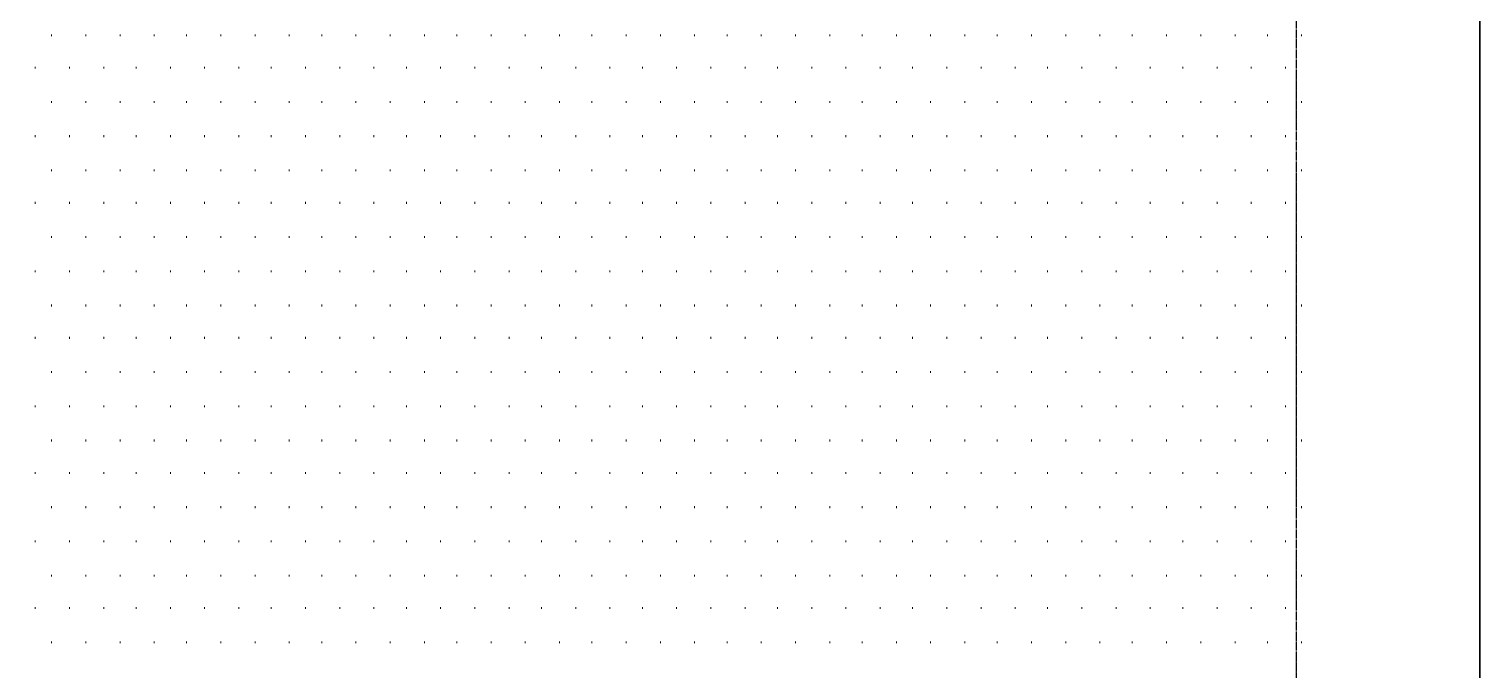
# Model space of a CAD drawing. Header units: millimetres. Extents: x -383313 to -161684, y -117025 to 99224.
# Drawn here: x -323493 to -320083, y -15420 to -13913 of the extents above; entities that cross this region are included whole.
import ezdxf

# ---------------------------------------------------------------- set-up
doc = ezdxf.new("R2010")
doc.units = ezdxf.units.MM
doc.header["$MEASUREMENT"] = 0
doc.linetypes.add('PS-GOST2.303 5', pattern=[24, 20, -1.5, 1, -1.5])
doc.layers.add('PDF_Geometry', color=7, linetype='Continuous')
doc.layers.add('PS_Оси', color=5, linetype='PS-GOST2.303 5')

# ---------------------------------------------------------------- blocks, each defined once
blk = doc.blocks.new('A$Cf5759c35')
at = {"layer": 'PDF_Geometry', "color": 8, "lineweight": 13}
for points in [[(-1888.1, 3395.1), (-2235.2, 3598.3), (6790.1, 19113.5), (23223.9, 19113.5), (23223.9, 18982.3), (32672.7, 18982.3), (32672.7, 19113.5), (38379.2, 19113.5), (38379.2, -7264.4), (37977.1, -7264.4)], [(37947.4, 4250.3), (37947.4, 4123.3)], [(37947.4, 4000.5), (37947.4, 3247)], [(37947.4, 3124.2), (37947.4, 2997.2)], [(37947.4, 2874.4), (37947.4, 2125.1)]]:
    blk.add_lwpolyline(points, dxfattribs=at)
at = {"layer": 'PDF_Geometry', "color": 8, "lineweight": 35}
blk.add_lwpolyline([(38379.2, 12369.8), (38379.2, 6997.7), (37477.5, 6997.7), (37477.5, 6366.9), (38379.2, 6366.9), (38379.2, 999.1), (37477.5, 999.1), (37477.5, 368.3), (38379.2, 368.3), (38379.2, -4999.6), (37477.5, -4999.6), (37477.5, -5630.3), (38379.2, -5630.3), (38379.2, -7277.1), (17640.1, -7277.1), (-1888.1, 3395.1), (-1270, 4466.2)], dxfattribs=at)
at = {"layer": 'PDF_Geometry', "color": 8, "lineweight": 9}
for points in [[(35022.2, 4334.9), (35022.2, 4339.2)], [(35102.6, 4334.9), (35102.6, 4339.2)], [(35183.1, 4334.9), (35183.1, 4339.2)], [(35263.5, 4334.9), (35263.5, 4339.2)], [(35339.7, 4334.9), (35339.7, 4339.2)], [(35420.1, 4334.9), (35420.1, 4339.2)], [(35500.6, 4334.9), (35500.6, 4339.2)], [(35581, 4334.9), (35581, 4339.2)], [(35657.2, 4334.9), (35657.2, 4339.2)], [(35737.6, 4334.9), (35737.6, 4339.2)], [(35818.1, 4334.9), (35818.1, 4339.2)], [(35898.5, 4334.9), (35898.5, 4339.2)], [(35974.7, 4334.9), (35974.7, 4339.2)], [(36055.1, 4334.9), (36055.1, 4339.2)], [(36135.6, 4334.9), (36135.6, 4339.2)], [(36216, 4334.9), (36216, 4339.2)], [(36292.2, 4334.9), (36292.2, 4339.2)], [(36372.6, 4334.9), (36372.6, 4339.2)], [(36453.1, 4334.9), (36453.1, 4339.2)], [(36533.5, 4334.9), (36533.5, 4339.2)], [(36609.7, 4334.9), (36609.7, 4339.2)], [(36690.1, 4334.9), (36690.1, 4339.2)], [(36770.6, 4334.9), (36770.6, 4339.2)], [(36851, 4334.9), (36851, 4339.2)], [(36927.2, 4334.9), (36927.2, 4339.2)], [(37007.6, 4334.9), (37007.6, 4339.2)], [(37088.1, 4334.9), (37088.1, 4339.2)], [(37168.5, 4334.9), (37168.5, 4339.2)], [(37244.7, 4334.9), (37244.7, 4339.2)], [(37325.1, 4334.9), (37325.1, 4339.2)], [(37405.6, 4334.9), (37405.6, 4339.2)], [(37486, 4334.9), (37486, 4339.2)], [(37562.2, 4334.9), (37562.2, 4339.2)], [(37642.6, 4334.9), (37642.6, 4339.2)], [(37723.1, 4334.9), (37723.1, 4339.2)], [(37803.5, 4334.9), (37803.5, 4339.2)], [(37879.7, 4334.9), (37879.7, 4339.2)], [(37960.1, 4334.9), (37960.1, 4339.2)], [(34984.1, 4258.7), (34984.1, 4263)], [(35064.5, 4258.7), (35064.5, 4263)], [(35145, 4258.7), (35145, 4263)], [(35221.2, 4258.7), (35221.2, 4263)], [(35301.6, 4258.7), (35301.6, 4263)], [(35382, 4258.7), (35382, 4263)], [(35462.5, 4258.7), (35462.5, 4263)], [(35538.7, 4258.7), (35538.7, 4263)], [(35619.1, 4258.7), (35619.1, 4263)], [(35699.5, 4258.7), (35699.5, 4263)], [(35780, 4258.7), (35780, 4263)], [(35856.2, 4258.7), (35856.2, 4263)], [(35936.6, 4258.7), (35936.6, 4263)], [(36017, 4258.7), (36017, 4263)], [(36097.5, 4258.7), (36097.5, 4263)], [(36173.7, 4258.7), (36173.7, 4263)], [(36254.1, 4258.7), (36254.1, 4263)], [(36334.5, 4258.7), (36334.5, 4263)], [(36410.7, 4258.7), (36410.7, 4263)], [(36491.2, 4258.7), (36491.2, 4263)], [(36571.6, 4258.7), (36571.6, 4263)], [(36652, 4258.7), (36652, 4263)], [(36728.2, 4258.7), (36728.2, 4263)], [(36808.7, 4258.7), (36808.7, 4263)], [(36889.1, 4258.7), (36889.1, 4263)], [(36969.5, 4258.7), (36969.5, 4263)], [(37045.7, 4258.7), (37045.7, 4263)], [(37126.2, 4258.7), (37126.2, 4263)], [(37206.6, 4258.7), (37206.6, 4263)], [(37287, 4258.7), (37287, 4263)], [(37363.2, 4258.7), (37363.2, 4263)], [(37443.7, 4258.7), (37443.7, 4263)], [(37524.1, 4258.7), (37524.1, 4263)], [(37604.5, 4258.7), (37604.5, 4263)], [(37680.7, 4258.7), (37680.7, 4263)], [(37761.2, 4258.7), (37761.2, 4263)], [(37841.6, 4258.7), (37841.6, 4263)], [(37922, 4258.7), (37922, 4263)], [(35022.2, 4178.3), (35022.2, 4182.5)], [(35102.6, 4178.3), (35102.6, 4182.5)], [(35183.1, 4178.3), (35183.1, 4182.5)], [(35263.5, 4178.3), (35263.5, 4182.5)], [(35339.7, 4178.3), (35339.7, 4182.5)], [(35420.1, 4178.3), (35420.1, 4182.5)], [(35500.6, 4178.3), (35500.6, 4182.5)], [(35581, 4178.3), (35581, 4182.5)], [(35657.2, 4178.3), (35657.2, 4182.5)], [(35737.6, 4178.3), (35737.6, 4182.5)], [(35818.1, 4178.3), (35818.1, 4182.5)], [(35898.5, 4178.3), (35898.5, 4182.5)], [(35974.7, 4178.3), (35974.7, 4182.5)], [(36055.1, 4178.3), (36055.1, 4182.5)], [(36135.6, 4178.3), (36135.6, 4182.5)], [(36216, 4178.3), (36216, 4182.5)], [(36292.2, 4178.3), (36292.2, 4182.5)], [(36372.6, 4178.3), (36372.6, 4182.5)], [(36453.1, 4178.3), (36453.1, 4182.5)], [(36533.5, 4178.3), (36533.5, 4182.5)], [(36609.7, 4178.3), (36609.7, 4182.5)], [(36690.1, 4178.3), (36690.1, 4182.5)], [(36770.6, 4178.3), (36770.6, 4182.5)], [(36851, 4178.3), (36851, 4182.5)], [(36927.2, 4178.3), (36927.2, 4182.5)], [(37007.6, 4178.3), (37007.6, 4182.5)], [(37088.1, 4178.3), (37088.1, 4182.5)], [(37168.5, 4178.3), (37168.5, 4182.5)], [(37244.7, 4178.3), (37244.7, 4182.5)], [(37325.1, 4178.3), (37325.1, 4182.5)], [(37405.6, 4178.3), (37405.6, 4182.5)], [(37486, 4178.3), (37486, 4182.5)], [(37562.2, 4178.3), (37562.2, 4182.5)], [(37642.6, 4178.3), (37642.6, 4182.5)], [(37723.1, 4178.3), (37723.1, 4182.5)], [(37803.5, 4178.3), (37803.5, 4182.5)], [(37879.7, 4178.3), (37879.7, 4182.5)], [(37960.1, 4178.3), (37960.1, 4182.5)], [(34984.1, 4097.9), (34984.1, 4102.1)], [(35064.5, 4097.9), (35064.5, 4102.1)], [(35145, 4097.9), (35145, 4102.1)], [(35221.2, 4097.9), (35221.2, 4102.1)], [(35301.6, 4097.9), (35301.6, 4102.1)], [(35382, 4097.9), (35382, 4102.1)], [(35462.5, 4097.9), (35462.5, 4102.1)], [(35538.7, 4097.9), (35538.7, 4102.1)], [(35619.1, 4097.9), (35619.1, 4102.1)], [(35699.5, 4097.9), (35699.5, 4102.1)], [(35780, 4097.9), (35780, 4102.1)], [(35856.2, 4097.9), (35856.2, 4102.1)], [(35936.6, 4097.9), (35936.6, 4102.1)], [(36017, 4097.9), (36017, 4102.1)], [(36097.5, 4097.9), (36097.5, 4102.1)], [(36173.7, 4097.9), (36173.7, 4102.1)], [(36254.1, 4097.9), (36254.1, 4102.1)], [(36334.5, 4097.9), (36334.5, 4102.1)], [(36410.7, 4097.9), (36410.7, 4102.1)], [(36491.2, 4097.9), (36491.2, 4102.1)], [(36571.6, 4097.9), (36571.6, 4102.1)], [(36652, 4097.9), (36652, 4102.1)], [(36728.2, 4097.9), (36728.2, 4102.1)], [(36808.7, 4097.9), (36808.7, 4102.1)], [(36889.1, 4097.9), (36889.1, 4102.1)], [(36969.5, 4097.9), (36969.5, 4102.1)], [(37045.7, 4097.9), (37045.7, 4102.1)], [(37126.2, 4097.9), (37126.2, 4102.1)], [(37206.6, 4097.9), (37206.6, 4102.1)], [(37287, 4097.9), (37287, 4102.1)], [(37363.2, 4097.9), (37363.2, 4102.1)], [(37443.7, 4097.9), (37443.7, 4102.1)], [(37524.1, 4097.9), (37524.1, 4102.1)], [(37604.5, 4097.9), (37604.5, 4102.1)], [(37680.7, 4097.9), (37680.7, 4102.1)], [(37761.2, 4097.9), (37761.2, 4102.1)], [(37841.6, 4097.9), (37841.6, 4102.1)], [(37922, 4097.9), (37922, 4102.1)], [(35022.2, 4017.4), (35022.2, 4021.7)], [(35102.6, 4017.4), (35102.6, 4021.7)], [(35183.1, 4017.4), (35183.1, 4021.7)], [(35263.5, 4017.4), (35263.5, 4021.7)], [(35339.7, 4017.4), (35339.7, 4021.7)], [(35420.1, 4017.4), (35420.1, 4021.7)], [(35500.6, 4017.4), (35500.6, 4021.7)], [(35581, 4017.4), (35581, 4021.7)], [(35657.2, 4017.4), (35657.2, 4021.7)], [(35737.6, 4017.4), (35737.6, 4021.7)], [(35818.1, 4017.4), (35818.1, 4021.7)], [(35898.5, 4017.4), (35898.5, 4021.7)], [(35974.7, 4017.4), (35974.7, 4021.7)], [(36055.1, 4017.4), (36055.1, 4021.7)], [(36135.6, 4017.4), (36135.6, 4021.7)], [(36216, 4017.4), (36216, 4021.7)], [(36292.2, 4017.4), (36292.2, 4021.7)], [(36372.6, 4017.4), (36372.6, 4021.7)], [(36453.1, 4017.4), (36453.1, 4021.7)], [(36533.5, 4017.4), (36533.5, 4021.7)], [(36609.7, 4017.4), (36609.7, 4021.7)], [(36690.1, 4017.4), (36690.1, 4021.7)], [(36770.6, 4017.4), (36770.6, 4021.7)], [(36851, 4017.4), (36851, 4021.7)], [(36927.2, 4017.4), (36927.2, 4021.7)], [(37007.6, 4017.4), (37007.6, 4021.7)], [(37088.1, 4017.4), (37088.1, 4021.7)], [(37168.5, 4017.4), (37168.5, 4021.7)], [(37244.7, 4017.4), (37244.7, 4021.7)], [(37325.1, 4017.4), (37325.1, 4021.7)], [(37405.6, 4017.4), (37405.6, 4021.7)], [(37486, 4017.4), (37486, 4021.7)], [(37562.2, 4017.4), (37562.2, 4021.7)], [(37642.6, 4017.4), (37642.6, 4021.7)], [(37723.1, 4017.4), (37723.1, 4021.7)], [(37803.5, 4017.4), (37803.5, 4021.7)], [(37879.7, 4017.4), (37879.7, 4021.7)], [(37960.1, 4017.4), (37960.1, 4021.7)], [(34984.1, 3941.2), (34984.1, 3945.5)], [(35064.5, 3941.2), (35064.5, 3945.5)], [(35145, 3941.2), (35145, 3945.5)], [(35221.2, 3941.2), (35221.2, 3945.5)], [(35301.6, 3941.2), (35301.6, 3945.5)], [(35382, 3941.2), (35382, 3945.5)], [(35462.5, 3941.2), (35462.5, 3945.5)], [(35538.7, 3941.2), (35538.7, 3945.5)], [(35619.1, 3941.2), (35619.1, 3945.5)], [(35699.5, 3941.2), (35699.5, 3945.5)], [(35780, 3941.2), (35780, 3945.5)], [(35856.2, 3941.2), (35856.2, 3945.5)], [(35936.6, 3941.2), (35936.6, 3945.5)], [(36017, 3941.2), (36017, 3945.5)], [(36097.5, 3941.2), (36097.5, 3945.5)], [(36173.7, 3941.2), (36173.7, 3945.5)], [(36254.1, 3941.2), (36254.1, 3945.5)], [(36334.5, 3941.2), (36334.5, 3945.5)], [(36410.7, 3941.2), (36410.7, 3945.5)], [(36491.2, 3941.2), (36491.2, 3945.5)], [(36571.6, 3941.2), (36571.6, 3945.5)], [(36652, 3941.2), (36652, 3945.5)], [(36728.2, 3941.2), (36728.2, 3945.5)], [(36808.7, 3941.2), (36808.7, 3945.5)], [(36889.1, 3941.2), (36889.1, 3945.5)], [(36969.5, 3941.2), (36969.5, 3945.5)], [(37045.7, 3941.2), (37045.7, 3945.5)], [(37126.2, 3941.2), (37126.2, 3945.5)], [(37206.6, 3941.2), (37206.6, 3945.5)], [(37287, 3941.2), (37287, 3945.5)], [(37363.2, 3941.2), (37363.2, 3945.5)], [(37443.7, 3941.2), (37443.7, 3945.5)], [(37524.1, 3941.2), (37524.1, 3945.5)], [(37604.5, 3941.2), (37604.5, 3945.5)], [(37680.7, 3941.2), (37680.7, 3945.5)], [(37761.2, 3941.2), (37761.2, 3945.5)], [(37841.6, 3941.2), (37841.6, 3945.5)], [(37922, 3941.2), (37922, 3945.5)], [(35022.2, 3860.8), (35022.2, 3865)], [(35102.6, 3860.8), (35102.6, 3865)], [(35183.1, 3860.8), (35183.1, 3865)], [(35263.5, 3860.8), (35263.5, 3865)], [(35339.7, 3860.8), (35339.7, 3865)], [(35420.1, 3860.8), (35420.1, 3865)], [(35500.6, 3860.8), (35500.6, 3865)], [(35581, 3860.8), (35581, 3865)], [(35657.2, 3860.8), (35657.2, 3865)], [(35737.6, 3860.8), (35737.6, 3865)], [(35818.1, 3860.8), (35818.1, 3865)], [(35898.5, 3860.8), (35898.5, 3865)], [(35974.7, 3860.8), (35974.7, 3865)], [(36055.1, 3860.8), (36055.1, 3865)], [(36135.6, 3860.8), (36135.6, 3865)], [(36216, 3860.8), (36216, 3865)], [(36292.2, 3860.8), (36292.2, 3865)], [(36372.6, 3860.8), (36372.6, 3865)], [(36453.1, 3860.8), (36453.1, 3865)], [(36533.5, 3860.8), (36533.5, 3865)], [(36609.7, 3860.8), (36609.7, 3865)], [(36690.1, 3860.8), (36690.1, 3865)], [(36770.6, 3860.8), (36770.6, 3865)], [(36851, 3860.8), (36851, 3865)], [(36927.2, 3860.8), (36927.2, 3865)], [(37007.6, 3860.8), (37007.6, 3865)], [(37088.1, 3860.8), (37088.1, 3865)], [(37168.5, 3860.8), (37168.5, 3865)], [(37244.7, 3860.8), (37244.7, 3865)], [(37325.1, 3860.8), (37325.1, 3865)], [(37405.6, 3860.8), (37405.6, 3865)], [(37486, 3860.8), (37486, 3865)], [(37562.2, 3860.8), (37562.2, 3865)], [(37642.6, 3860.8), (37642.6, 3865)], [(37723.1, 3860.8), (37723.1, 3865)], [(37803.5, 3860.8), (37803.5, 3865)], [(37879.7, 3860.8), (37879.7, 3865)], [(37960.1, 3860.8), (37960.1, 3865)], [(34984.1, 3780.4), (34984.1, 3784.6)], [(35064.5, 3780.4), (35064.5, 3784.6)], [(35145, 3780.4), (35145, 3784.6)], [(35221.2, 3780.4), (35221.2, 3784.6)], [(35301.6, 3780.4), (35301.6, 3784.6)], [(35382, 3780.4), (35382, 3784.6)], [(35462.5, 3780.4), (35462.5, 3784.6)], [(35538.7, 3780.4), (35538.7, 3784.6)], [(35619.1, 3780.4), (35619.1, 3784.6)], [(35699.5, 3780.4), (35699.5, 3784.6)], [(35780, 3780.4), (35780, 3784.6)], [(35856.2, 3780.4), (35856.2, 3784.6)], [(35936.6, 3780.4), (35936.6, 3784.6)], [(36017, 3780.4), (36017, 3784.6)], [(36097.5, 3780.4), (36097.5, 3784.6)], [(36173.7, 3780.4), (36173.7, 3784.6)], [(36254.1, 3780.4), (36254.1, 3784.6)], [(36334.5, 3780.4), (36334.5, 3784.6)], [(36410.7, 3780.4), (36410.7, 3784.6)], [(36491.2, 3780.4), (36491.2, 3784.6)], [(36571.6, 3780.4), (36571.6, 3784.6)], [(36652, 3780.4), (36652, 3784.6)], [(36728.2, 3780.4), (36728.2, 3784.6)], [(36808.7, 3780.4), (36808.7, 3784.6)], [(36889.1, 3780.4), (36889.1, 3784.6)], [(36969.5, 3780.4), (36969.5, 3784.6)], [(37045.7, 3780.4), (37045.7, 3784.6)], [(37126.2, 3780.4), (37126.2, 3784.6)], [(37206.6, 3780.4), (37206.6, 3784.6)], [(37287, 3780.4), (37287, 3784.6)], [(37363.2, 3780.4), (37363.2, 3784.6)], [(37443.7, 3780.4), (37443.7, 3784.6)], [(37524.1, 3780.4), (37524.1, 3784.6)], [(37604.5, 3780.4), (37604.5, 3784.6)], [(37680.7, 3780.4), (37680.7, 3784.6)], [(37761.2, 3780.4), (37761.2, 3784.6)], [(37841.6, 3780.4), (37841.6, 3784.6)], [(37922, 3780.4), (37922, 3784.6)], [(35022.2, 3699.9), (35022.2, 3704.2)], [(35102.6, 3699.9), (35102.6, 3704.2)], [(35183.1, 3699.9), (35183.1, 3704.2)], [(35263.5, 3699.9), (35263.5, 3704.2)], [(35339.7, 3699.9), (35339.7, 3704.2)], [(35420.1, 3699.9), (35420.1, 3704.2)], [(35500.6, 3699.9), (35500.6, 3704.2)], [(35581, 3699.9), (35581, 3704.2)], [(35657.2, 3699.9), (35657.2, 3704.2)], [(35737.6, 3699.9), (35737.6, 3704.2)], [(35818.1, 3699.9), (35818.1, 3704.2)], [(35898.5, 3699.9), (35898.5, 3704.2)], [(35974.7, 3699.9), (35974.7, 3704.2)], [(36055.1, 3699.9), (36055.1, 3704.2)], [(36135.6, 3699.9), (36135.6, 3704.2)], [(36216, 3699.9), (36216, 3704.2)], [(36292.2, 3699.9), (36292.2, 3704.2)], [(36372.6, 3699.9), (36372.6, 3704.2)], [(36453.1, 3699.9), (36453.1, 3704.2)], [(36533.5, 3699.9), (36533.5, 3704.2)], [(36609.7, 3699.9), (36609.7, 3704.2)], [(36690.1, 3699.9), (36690.1, 3704.2)], [(36770.6, 3699.9), (36770.6, 3704.2)], [(36851, 3699.9), (36851, 3704.2)], [(36927.2, 3699.9), (36927.2, 3704.2)], [(37007.6, 3699.9), (37007.6, 3704.2)], [(37088.1, 3699.9), (37088.1, 3704.2)], [(37168.5, 3699.9), (37168.5, 3704.2)], [(37244.7, 3699.9), (37244.7, 3704.2)], [(37325.1, 3699.9), (37325.1, 3704.2)], [(37405.6, 3699.9), (37405.6, 3704.2)], [(37486, 3699.9), (37486, 3704.2)], [(37562.2, 3699.9), (37562.2, 3704.2)], [(37642.6, 3699.9), (37642.6, 3704.2)], [(37723.1, 3699.9), (37723.1, 3704.2)], [(37803.5, 3699.9), (37803.5, 3704.2)], [(37879.7, 3699.9), (37879.7, 3704.2)], [(37960.1, 3699.9), (37960.1, 3704.2)], [(34984.1, 3623.7), (34984.1, 3628)], [(35064.5, 3623.7), (35064.5, 3628)], [(35145, 3623.7), (35145, 3628)], [(35221.2, 3623.7), (35221.2, 3628)], [(35301.6, 3623.7), (35301.6, 3628)], [(35382, 3623.7), (35382, 3628)], [(35462.5, 3623.7), (35462.5, 3628)], [(35538.7, 3623.7), (35538.7, 3628)], [(35619.1, 3623.7), (35619.1, 3628)], [(35699.5, 3623.7), (35699.5, 3628)], [(35780, 3623.7), (35780, 3628)], [(35856.2, 3623.7), (35856.2, 3628)], [(35936.6, 3623.7), (35936.6, 3628)], [(36017, 3623.7), (36017, 3628)], [(36097.5, 3623.7), (36097.5, 3628)], [(36173.7, 3623.7), (36173.7, 3628)], [(36254.1, 3623.7), (36254.1, 3628)], [(36334.5, 3623.7), (36334.5, 3628)], [(36410.7, 3623.7), (36410.7, 3628)], [(36491.2, 3623.7), (36491.2, 3628)], [(36571.6, 3623.7), (36571.6, 3628)], [(36652, 3623.7), (36652, 3628)], [(36728.2, 3623.7), (36728.2, 3628)], [(36808.7, 3623.7), (36808.7, 3628)], [(36889.1, 3623.7), (36889.1, 3628)], [(36969.5, 3623.7), (36969.5, 3628)], [(37045.7, 3623.7), (37045.7, 3628)], [(37126.2, 3623.7), (37126.2, 3628)], [(37206.6, 3623.7), (37206.6, 3628)], [(37287, 3623.7), (37287, 3628)], [(37363.2, 3623.7), (37363.2, 3628)], [(37443.7, 3623.7), (37443.7, 3628)], [(37524.1, 3623.7), (37524.1, 3628)], [(37604.5, 3623.7), (37604.5, 3628)], [(37680.7, 3623.7), (37680.7, 3628)], [(37761.2, 3623.7), (37761.2, 3628)], [(37841.6, 3623.7), (37841.6, 3628)], [(37922, 3623.7), (37922, 3628)], [(35022.2, 3543.3), (35022.2, 3547.5)], [(35102.6, 3543.3), (35102.6, 3547.5)], [(35183.1, 3543.3), (35183.1, 3547.5)], [(35263.5, 3543.3), (35263.5, 3547.5)], [(35339.7, 3543.3), (35339.7, 3547.5)], [(35420.1, 3543.3), (35420.1, 3547.5)], [(35500.6, 3543.3), (35500.6, 3547.5)], [(35581, 3543.3), (35581, 3547.5)], [(35657.2, 3543.3), (35657.2, 3547.5)], [(35737.6, 3543.3), (35737.6, 3547.5)], [(35818.1, 3543.3), (35818.1, 3547.5)], [(35898.5, 3543.3), (35898.5, 3547.5)], [(35974.7, 3543.3), (35974.7, 3547.5)], [(36055.1, 3543.3), (36055.1, 3547.5)], [(36135.6, 3543.3), (36135.6, 3547.5)], [(36216, 3543.3), (36216, 3547.5)], [(36292.2, 3543.3), (36292.2, 3547.5)], [(36372.6, 3543.3), (36372.6, 3547.5)], [(36453.1, 3543.3), (36453.1, 3547.5)], [(36533.5, 3543.3), (36533.5, 3547.5)], [(36609.7, 3543.3), (36609.7, 3547.5)], [(36690.1, 3543.3), (36690.1, 3547.5)], [(36770.6, 3543.3), (36770.6, 3547.5)], [(36851, 3543.3), (36851, 3547.5)], [(36927.2, 3543.3), (36927.2, 3547.5)], [(37007.6, 3543.3), (37007.6, 3547.5)], [(37088.1, 3543.3), (37088.1, 3547.5)], [(37168.5, 3543.3), (37168.5, 3547.5)], [(37244.7, 3543.3), (37244.7, 3547.5)], [(37325.1, 3543.3), (37325.1, 3547.5)], [(37405.6, 3543.3), (37405.6, 3547.5)], [(37486, 3543.3), (37486, 3547.5)], [(37562.2, 3543.3), (37562.2, 3547.5)], [(37642.6, 3543.3), (37642.6, 3547.5)], [(37723.1, 3543.3), (37723.1, 3547.5)], [(37803.5, 3543.3), (37803.5, 3547.5)], [(37879.7, 3543.3), (37879.7, 3547.5)], [(37960.1, 3543.3), (37960.1, 3547.5)], [(34984.1, 3462.9), (34984.1, 3467.1)], [(35064.5, 3462.9), (35064.5, 3467.1)], [(35145, 3462.9), (35145, 3467.1)], [(35221.2, 3462.9), (35221.2, 3467.1)], [(35301.6, 3462.9), (35301.6, 3467.1)], [(35382, 3462.9), (35382, 3467.1)], [(35462.5, 3462.9), (35462.5, 3467.1)], [(35538.7, 3462.9), (35538.7, 3467.1)], [(35619.1, 3462.9), (35619.1, 3467.1)], [(35699.5, 3462.9), (35699.5, 3467.1)], [(35780, 3462.9), (35780, 3467.1)], [(35856.2, 3462.9), (35856.2, 3467.1)], [(35936.6, 3462.9), (35936.6, 3467.1)], [(36017, 3462.9), (36017, 3467.1)], [(36097.5, 3462.9), (36097.5, 3467.1)], [(36173.7, 3462.9), (36173.7, 3467.1)], [(36254.1, 3462.9), (36254.1, 3467.1)], [(36334.5, 3462.9), (36334.5, 3467.1)], [(36410.7, 3462.9), (36410.7, 3467.1)], [(36491.2, 3462.9), (36491.2, 3467.1)], [(36571.6, 3462.9), (36571.6, 3467.1)], [(36652, 3462.9), (36652, 3467.1)], [(36728.2, 3462.9), (36728.2, 3467.1)], [(36808.7, 3462.9), (36808.7, 3467.1)], [(36889.1, 3462.9), (36889.1, 3467.1)], [(36969.5, 3462.9), (36969.5, 3467.1)], [(37045.7, 3462.9), (37045.7, 3467.1)], [(37126.2, 3462.9), (37126.2, 3467.1)], [(37206.6, 3462.9), (37206.6, 3467.1)], [(37287, 3462.9), (37287, 3467.1)], [(37363.2, 3462.9), (37363.2, 3467.1)], [(37443.7, 3462.9), (37443.7, 3467.1)], [(37524.1, 3462.9), (37524.1, 3467.1)], [(37604.5, 3462.9), (37604.5, 3467.1)], [(37680.7, 3462.9), (37680.7, 3467.1)], [(37761.2, 3462.9), (37761.2, 3467.1)], [(37841.6, 3462.9), (37841.6, 3467.1)], [(37922, 3462.9), (37922, 3467.1)], [(35022.2, 3382.4), (35022.2, 3386.7)], [(35102.6, 3382.4), (35102.6, 3386.7)], [(35183.1, 3382.4), (35183.1, 3386.7)], [(35263.5, 3382.4), (35263.5, 3386.7)], [(35339.7, 3382.4), (35339.7, 3386.7)], [(35420.1, 3382.4), (35420.1, 3386.7)], [(35500.6, 3382.4), (35500.6, 3386.7)], [(35581, 3382.4), (35581, 3386.7)], [(35657.2, 3382.4), (35657.2, 3386.7)], [(35737.6, 3382.4), (35737.6, 3386.7)], [(35818.1, 3382.4), (35818.1, 3386.7)], [(35898.5, 3382.4), (35898.5, 3386.7)], [(35974.7, 3382.4), (35974.7, 3386.7)], [(36055.1, 3382.4), (36055.1, 3386.7)], [(36135.6, 3382.4), (36135.6, 3386.7)], [(36216, 3382.4), (36216, 3386.7)], [(36292.2, 3382.4), (36292.2, 3386.7)], [(36372.6, 3382.4), (36372.6, 3386.7)], [(36453.1, 3382.4), (36453.1, 3386.7)], [(36533.5, 3382.4), (36533.5, 3386.7)], [(36609.7, 3382.4), (36609.7, 3386.7)], [(36690.1, 3382.4), (36690.1, 3386.7)], [(36770.6, 3382.4), (36770.6, 3386.7)], [(36851, 3382.4), (36851, 3386.7)], [(36927.2, 3382.4), (36927.2, 3386.7)], [(37007.6, 3382.4), (37007.6, 3386.7)], [(37088.1, 3382.4), (37088.1, 3386.7)], [(37168.5, 3382.4), (37168.5, 3386.7)], [(37244.7, 3382.4), (37244.7, 3386.7)], [(37325.1, 3382.4), (37325.1, 3386.7)], [(37405.6, 3382.4), (37405.6, 3386.7)], [(37486, 3382.4), (37486, 3386.7)], [(37562.2, 3382.4), (37562.2, 3386.7)], [(37642.6, 3382.4), (37642.6, 3386.7)], [(37723.1, 3382.4), (37723.1, 3386.7)], [(37803.5, 3382.4), (37803.5, 3386.7)], [(37879.7, 3382.4), (37879.7, 3386.7)], [(37960.1, 3382.4), (37960.1, 3386.7)], [(34984.1, 3306.2), (34984.1, 3310.5)], [(35064.5, 3306.2), (35064.5, 3310.5)], [(35145, 3306.2), (35145, 3310.5)], [(35221.2, 3306.2), (35221.2, 3310.5)], [(35301.6, 3306.2), (35301.6, 3310.5)], [(35382, 3306.2), (35382, 3310.5)], [(35462.5, 3306.2), (35462.5, 3310.5)], [(35538.7, 3306.2), (35538.7, 3310.5)], [(35619.1, 3306.2), (35619.1, 3310.5)], [(35699.5, 3306.2), (35699.5, 3310.5)], [(35780, 3306.2), (35780, 3310.5)], [(35856.2, 3306.2), (35856.2, 3310.5)], [(35936.6, 3306.2), (35936.6, 3310.5)], [(36017, 3306.2), (36017, 3310.5)], [(36097.5, 3306.2), (36097.5, 3310.5)], [(36173.7, 3306.2), (36173.7, 3310.5)], [(36254.1, 3306.2), (36254.1, 3310.5)], [(36334.5, 3306.2), (36334.5, 3310.5)], [(36410.7, 3306.2), (36410.7, 3310.5)], [(36491.2, 3306.2), (36491.2, 3310.5)], [(36571.6, 3306.2), (36571.6, 3310.5)], [(36652, 3306.2), (36652, 3310.5)], [(36728.2, 3306.2), (36728.2, 3310.5)], [(36808.7, 3306.2), (36808.7, 3310.5)], [(36889.1, 3306.2), (36889.1, 3310.5)], [(36969.5, 3306.2), (36969.5, 3310.5)], [(37045.7, 3306.2), (37045.7, 3310.5)], [(37126.2, 3306.2), (37126.2, 3310.5)], [(37206.6, 3306.2), (37206.6, 3310.5)], [(37287, 3306.2), (37287, 3310.5)], [(37363.2, 3306.2), (37363.2, 3310.5)], [(37443.7, 3306.2), (37443.7, 3310.5)], [(37524.1, 3306.2), (37524.1, 3310.5)], [(37604.5, 3306.2), (37604.5, 3310.5)], [(37680.7, 3306.2), (37680.7, 3310.5)], [(37761.2, 3306.2), (37761.2, 3310.5)], [(37841.6, 3306.2), (37841.6, 3310.5)], [(37922, 3306.2), (37922, 3310.5)], [(35022.2, 3225.8), (35022.2, 3230)], [(35102.6, 3225.8), (35102.6, 3230)], [(35183.1, 3225.8), (35183.1, 3230)], [(35263.5, 3225.8), (35263.5, 3230)], [(35339.7, 3225.8), (35339.7, 3230)], [(35420.1, 3225.8), (35420.1, 3230)], [(35500.6, 3225.8), (35500.6, 3230)], [(35581, 3225.8), (35581, 3230)], [(35657.2, 3225.8), (35657.2, 3230)], [(35737.6, 3225.8), (35737.6, 3230)], [(35818.1, 3225.8), (35818.1, 3230)], [(35898.5, 3225.8), (35898.5, 3230)], [(35974.7, 3225.8), (35974.7, 3230)], [(36055.1, 3225.8), (36055.1, 3230)], [(36135.6, 3225.8), (36135.6, 3230)], [(36216, 3225.8), (36216, 3230)], [(36292.2, 3225.8), (36292.2, 3230)], [(36372.6, 3225.8), (36372.6, 3230)], [(36453.1, 3225.8), (36453.1, 3230)], [(36533.5, 3225.8), (36533.5, 3230)], [(36609.7, 3225.8), (36609.7, 3230)], [(36690.1, 3225.8), (36690.1, 3230)], [(36770.6, 3225.8), (36770.6, 3230)], [(36851, 3225.8), (36851, 3230)], [(36927.2, 3225.8), (36927.2, 3230)], [(37007.6, 3225.8), (37007.6, 3230)], [(37088.1, 3225.8), (37088.1, 3230)], [(37168.5, 3225.8), (37168.5, 3230)], [(37244.7, 3225.8), (37244.7, 3230)], [(37325.1, 3225.8), (37325.1, 3230)], [(37405.6, 3225.8), (37405.6, 3230)], [(37486, 3225.8), (37486, 3230)], [(37562.2, 3225.8), (37562.2, 3230)], [(37642.6, 3225.8), (37642.6, 3230)], [(37723.1, 3225.8), (37723.1, 3230)], [(37803.5, 3225.8), (37803.5, 3230)], [(37879.7, 3225.8), (37879.7, 3230)], [(37960.1, 3225.8), (37960.1, 3230)], [(34984.1, 3145.4), (34984.1, 3149.6)], [(35064.5, 3145.4), (35064.5, 3149.6)], [(35145, 3145.4), (35145, 3149.6)], [(35221.2, 3145.4), (35221.2, 3149.6)], [(35301.6, 3145.4), (35301.6, 3149.6)], [(35382, 3145.4), (35382, 3149.6)], [(35462.5, 3145.4), (35462.5, 3149.6)], [(35538.7, 3145.4), (35538.7, 3149.6)], [(35619.1, 3145.4), (35619.1, 3149.6)], [(35699.5, 3145.4), (35699.5, 3149.6)], [(35780, 3145.4), (35780, 3149.6)], [(35856.2, 3145.4), (35856.2, 3149.6)], [(35936.6, 3145.4), (35936.6, 3149.6)], [(36017, 3145.4), (36017, 3149.6)], [(36097.5, 3145.4), (36097.5, 3149.6)], [(36173.7, 3145.4), (36173.7, 3149.6)], [(36254.1, 3145.4), (36254.1, 3149.6)], [(36334.5, 3145.4), (36334.5, 3149.6)], [(36410.7, 3145.4), (36410.7, 3149.6)], [(36491.2, 3145.4), (36491.2, 3149.6)], [(36571.6, 3145.4), (36571.6, 3149.6)], [(36652, 3145.4), (36652, 3149.6)], [(36728.2, 3145.4), (36728.2, 3149.6)], [(36808.7, 3145.4), (36808.7, 3149.6)], [(36889.1, 3145.4), (36889.1, 3149.6)], [(36969.5, 3145.4), (36969.5, 3149.6)], [(37045.7, 3145.4), (37045.7, 3149.6)], [(37126.2, 3145.4), (37126.2, 3149.6)], [(37206.6, 3145.4), (37206.6, 3149.6)], [(37287, 3145.4), (37287, 3149.6)], [(37363.2, 3145.4), (37363.2, 3149.6)], [(37443.7, 3145.4), (37443.7, 3149.6)], [(37524.1, 3145.4), (37524.1, 3149.6)], [(37604.5, 3145.4), (37604.5, 3149.6)], [(37680.7, 3145.4), (37680.7, 3149.6)], [(37761.2, 3145.4), (37761.2, 3149.6)], [(37841.6, 3145.4), (37841.6, 3149.6)], [(37922, 3145.4), (37922, 3149.6)], [(35022.2, 3064.9), (35022.2, 3069.2)], [(35102.6, 3064.9), (35102.6, 3069.2)], [(35183.1, 3064.9), (35183.1, 3069.2)], [(35263.5, 3064.9), (35263.5, 3069.2)], [(35339.7, 3064.9), (35339.7, 3069.2)], [(35420.1, 3064.9), (35420.1, 3069.2)], [(35500.6, 3064.9), (35500.6, 3069.2)], [(35581, 3064.9), (35581, 3069.2)], [(35657.2, 3064.9), (35657.2, 3069.2)], [(35737.6, 3064.9), (35737.6, 3069.2)], [(35818.1, 3064.9), (35818.1, 3069.2)], [(35898.5, 3064.9), (35898.5, 3069.2)], [(35974.7, 3064.9), (35974.7, 3069.2)], [(36055.1, 3064.9), (36055.1, 3069.2)], [(36135.6, 3064.9), (36135.6, 3069.2)], [(36216, 3064.9), (36216, 3069.2)], [(36292.2, 3064.9), (36292.2, 3069.2)], [(36372.6, 3064.9), (36372.6, 3069.2)], [(36453.1, 3064.9), (36453.1, 3069.2)], [(36533.5, 3064.9), (36533.5, 3069.2)], [(36609.7, 3064.9), (36609.7, 3069.2)], [(36690.1, 3064.9), (36690.1, 3069.2)], [(36770.6, 3064.9), (36770.6, 3069.2)], [(36851, 3064.9), (36851, 3069.2)], [(36927.2, 3064.9), (36927.2, 3069.2)], [(37007.6, 3064.9), (37007.6, 3069.2)], [(37088.1, 3064.9), (37088.1, 3069.2)], [(37168.5, 3064.9), (37168.5, 3069.2)], [(37244.7, 3064.9), (37244.7, 3069.2)], [(37325.1, 3064.9), (37325.1, 3069.2)], [(37405.6, 3064.9), (37405.6, 3069.2)], [(37486, 3064.9), (37486, 3069.2)], [(37562.2, 3064.9), (37562.2, 3069.2)], [(37642.6, 3064.9), (37642.6, 3069.2)], [(37723.1, 3064.9), (37723.1, 3069.2)], [(37803.5, 3064.9), (37803.5, 3069.2)], [(37879.7, 3064.9), (37879.7, 3069.2)], [(37960.1, 3064.9), (37960.1, 3069.2)], [(34984.1, 2988.7), (34984.1, 2993)], [(35064.5, 2988.7), (35064.5, 2993)], [(35145, 2988.7), (35145, 2993)], [(35221.2, 2988.7), (35221.2, 2993)], [(35301.6, 2988.7), (35301.6, 2993)], [(35382, 2988.7), (35382, 2993)], [(35462.5, 2988.7), (35462.5, 2993)], [(35538.7, 2988.7), (35538.7, 2993)], [(35619.1, 2988.7), (35619.1, 2993)], [(35699.5, 2988.7), (35699.5, 2993)], [(35780, 2988.7), (35780, 2993)], [(35856.2, 2988.7), (35856.2, 2993)], [(35936.6, 2988.7), (35936.6, 2993)], [(36017, 2988.7), (36017, 2993)], [(36097.5, 2988.7), (36097.5, 2993)], [(36173.7, 2988.7), (36173.7, 2993)], [(36254.1, 2988.7), (36254.1, 2993)], [(36334.5, 2988.7), (36334.5, 2993)], [(36410.7, 2988.7), (36410.7, 2993)], [(36491.2, 2988.7), (36491.2, 2993)], [(36571.6, 2988.7), (36571.6, 2993)], [(36652, 2988.7), (36652, 2993)], [(36728.2, 2988.7), (36728.2, 2993)], [(36808.7, 2988.7), (36808.7, 2993)], [(36889.1, 2988.7), (36889.1, 2993)], [(36969.5, 2988.7), (36969.5, 2993)], [(37045.7, 2988.7), (37045.7, 2993)], [(37126.2, 2988.7), (37126.2, 2993)], [(37206.6, 2988.7), (37206.6, 2993)], [(37287, 2988.7), (37287, 2993)], [(37363.2, 2988.7), (37363.2, 2993)], [(37443.7, 2988.7), (37443.7, 2993)], [(37524.1, 2988.7), (37524.1, 2993)], [(37604.5, 2988.7), (37604.5, 2993)], [(37680.7, 2988.7), (37680.7, 2993)], [(37761.2, 2988.7), (37761.2, 2993)], [(37841.6, 2988.7), (37841.6, 2993)], [(37922, 2988.7), (37922, 2993)], [(35022.2, 2908.3), (35022.2, 2912.5)], [(35102.6, 2908.3), (35102.6, 2912.5)], [(35183.1, 2908.3), (35183.1, 2912.5)], [(35263.5, 2908.3), (35263.5, 2912.5)], [(35339.7, 2908.3), (35339.7, 2912.5)], [(35420.1, 2908.3), (35420.1, 2912.5)], [(35500.6, 2908.3), (35500.6, 2912.5)], [(35581, 2908.3), (35581, 2912.5)], [(35657.2, 2908.3), (35657.2, 2912.5)], [(35737.6, 2908.3), (35737.6, 2912.5)], [(35818.1, 2908.3), (35818.1, 2912.5)], [(35898.5, 2908.3), (35898.5, 2912.5)], [(35974.7, 2908.3), (35974.7, 2912.5)], [(36055.1, 2908.3), (36055.1, 2912.5)], [(36135.6, 2908.3), (36135.6, 2912.5)], [(36216, 2908.3), (36216, 2912.5)], [(36292.2, 2908.3), (36292.2, 2912.5)], [(36372.6, 2908.3), (36372.6, 2912.5)], [(36453.1, 2908.3), (36453.1, 2912.5)], [(36533.5, 2908.3), (36533.5, 2912.5)], [(36609.7, 2908.3), (36609.7, 2912.5)], [(36690.1, 2908.3), (36690.1, 2912.5)], [(36770.6, 2908.3), (36770.6, 2912.5)], [(36851, 2908.3), (36851, 2912.5)], [(36927.2, 2908.3), (36927.2, 2912.5)], [(37007.6, 2908.3), (37007.6, 2912.5)], [(37088.1, 2908.3), (37088.1, 2912.5)], [(37168.5, 2908.3), (37168.5, 2912.5)], [(37244.7, 2908.3), (37244.7, 2912.5)], [(37325.1, 2908.3), (37325.1, 2912.5)], [(37405.6, 2908.3), (37405.6, 2912.5)], [(37486, 2908.3), (37486, 2912.5)], [(37562.2, 2908.3), (37562.2, 2912.5)], [(37642.6, 2908.3), (37642.6, 2912.5)], [(37723.1, 2908.3), (37723.1, 2912.5)], [(37803.5, 2908.3), (37803.5, 2912.5)], [(37879.7, 2908.3), (37879.7, 2912.5)], [(37960.1, 2908.3), (37960.1, 2912.5)]]:
    blk.add_lwpolyline(points, dxfattribs=at)

msp = doc.modelspace()

# ---------------------------------------------------------------- linework, layer by layer
at = {"layer": 'PS_Оси'}
msp.add_lwpolyline([(-320514.05882, -24012.91133), (-320514.05882, -23582.0977), (-320514.05882, -17582.0977), (-320514.05882, -11582.0977), (-320514.05882, -5582.0977), (-320514.05882, -582.3977), (-320514.05882, 2825.4576)], dxfattribs=at)

# ---------------------------------------------------------------- block references
at = {"ltscale": 100}
msp.add_blockref('A$Cf5759c35', (-358461.97282, -18264.93104), dxfattribs=at)

doc.saveas('drawing.dxf')
